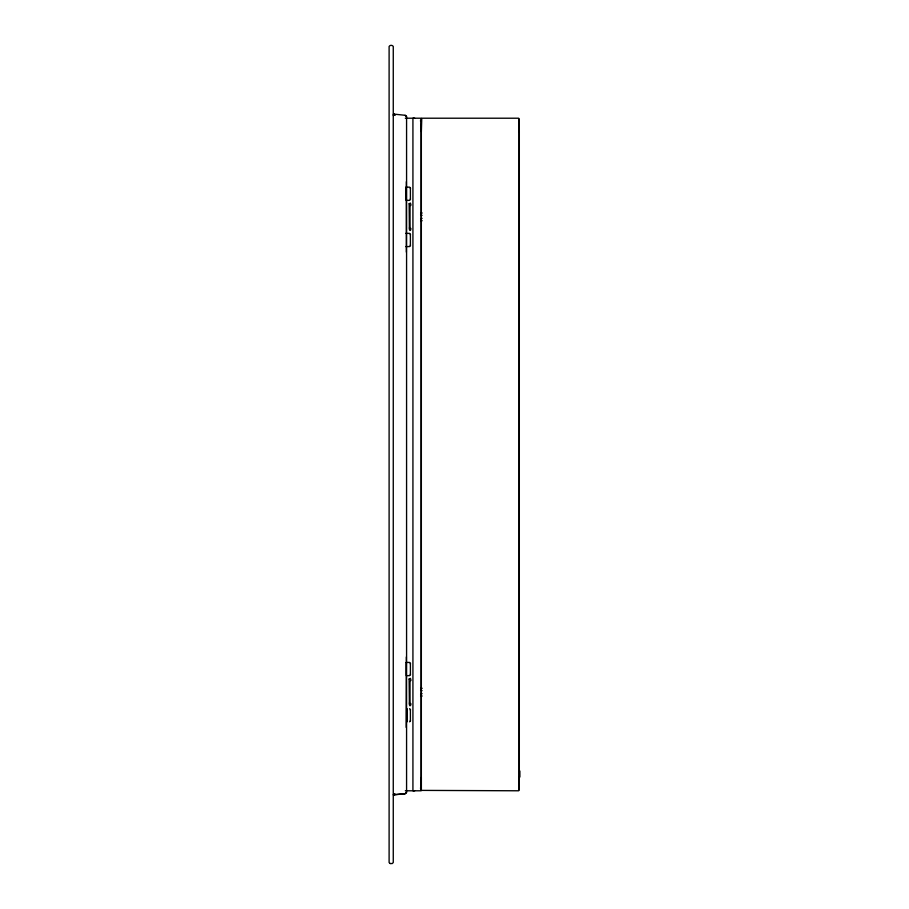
<?xml version="1.0" encoding="UTF-8"?>
<svg xmlns="http://www.w3.org/2000/svg" width="909" height="909" viewBox="0 0 909 909"><rect width="100%" height="100%" fill="white"/><g stroke="black" fill="none" stroke-linecap="round" stroke-linejoin="round"><path stroke-width="1.36" d="M393.37 115.636L393.381 114.102L394.824 115.045L394.188 114.136M393.381 794.693L404.971 793.716L393.381 794.932L394.824 793.943M407.096 708.645L407.096 721.837M519.062 777.377L518.664 790.785L421.344 790.387L421.344 118.852M519.062 790.16L519.062 118.852M519.891 777.059L519.88 771.002M519.323 131.419L519.323 777.581M410.402 199.355L410.402 198.787M410.391 245.566L410.391 244.987M410.391 674.626L410.402 674.046M410.391 720.837L410.402 720.258M412.925 790.58L412.925 118.42M406.357 252.123L406.357 181.675M406.357 656.946L406.175 727.393M421.14 120.522L420.39 120.92M406.403 792.841L406.573 792.125L405.164 793.693L406.573 792.125L406.573 116.875L405.164 115.295L393.586 114.08M394.404 794.671L394.779 794.023M422.06 218.353L420.572 218.978M422.06 693.635L420.572 694.26M409.607 721.837L410.402 721.053L410.402 709.429L409.607 708.645M413.141 790.785L414.674 790.785M413.141 118.215L414.674 118.215M405.323 118.215L421.14 118.215L421.14 790.785L405.323 790.785M405.778 233.374L409.595 233.374L410.391 234.17L410.391 245.782L409.595 246.578L405.778 246.578M420.39 788.08L421.14 788.478M390.302 863.55L392.233 863.55L393.267 862.516L393.267 46.484C392.449 44.961 389.927 44.927 389.109 46.484L389.109 862.516L390.154 863.55M420.572 214.763L422.06 215.376M420.572 690.045L422.06 690.658M405.153 115.295L406.573 116.875L406.403 116.147M394.472 114.443L394.892 115.113M394.438 114.375L394.779 114.966M410.402 188.174L410.402 188.754M410.391 234.386L410.391 234.954M410.391 663.445L410.402 664.013M410.391 709.645L410.402 710.224M519.062 131.623L518.664 118.215L421.742 118.215L421.344 131.623M421.344 777.377L421.344 790.387M422.162 220.705A4.159 4.159 0 0 1 420.572 221.023M420.572 212.717A4.159 4.159 0 0 1 422.162 213.036M422.162 695.987A4.159 4.159 0 0 1 420.572 696.317M420.572 687.999A4.159 4.159 0 0 1 422.162 688.318M406.096 187.163L406.096 200.366L409.618 200.366L410.402 199.571L410.402 187.958L409.618 187.163L406.096 187.163M406.289 662.434L406.289 675.637L409.607 675.637L410.402 674.842L410.402 663.229L409.607 662.434L406.289 662.434M409.141 203.752L409.368 226.614C408.664 228.818 410.345 233.068 410.982 228.636A2.636 2.636 0 0 1 410.039 226.614L410.039 207.127A2.636 2.636 0 0 1 410.982 205.093L410.425 203.071L409.141 203.752M409.13 679.023L409.368 701.884C408.652 704.089 410.345 708.338 410.982 703.907A2.636 2.636 0 0 1 410.027 701.884L410.027 682.398A2.636 2.636 0 0 1 410.982 680.364L410.425 678.341L409.13 679.023"/></g></svg>
